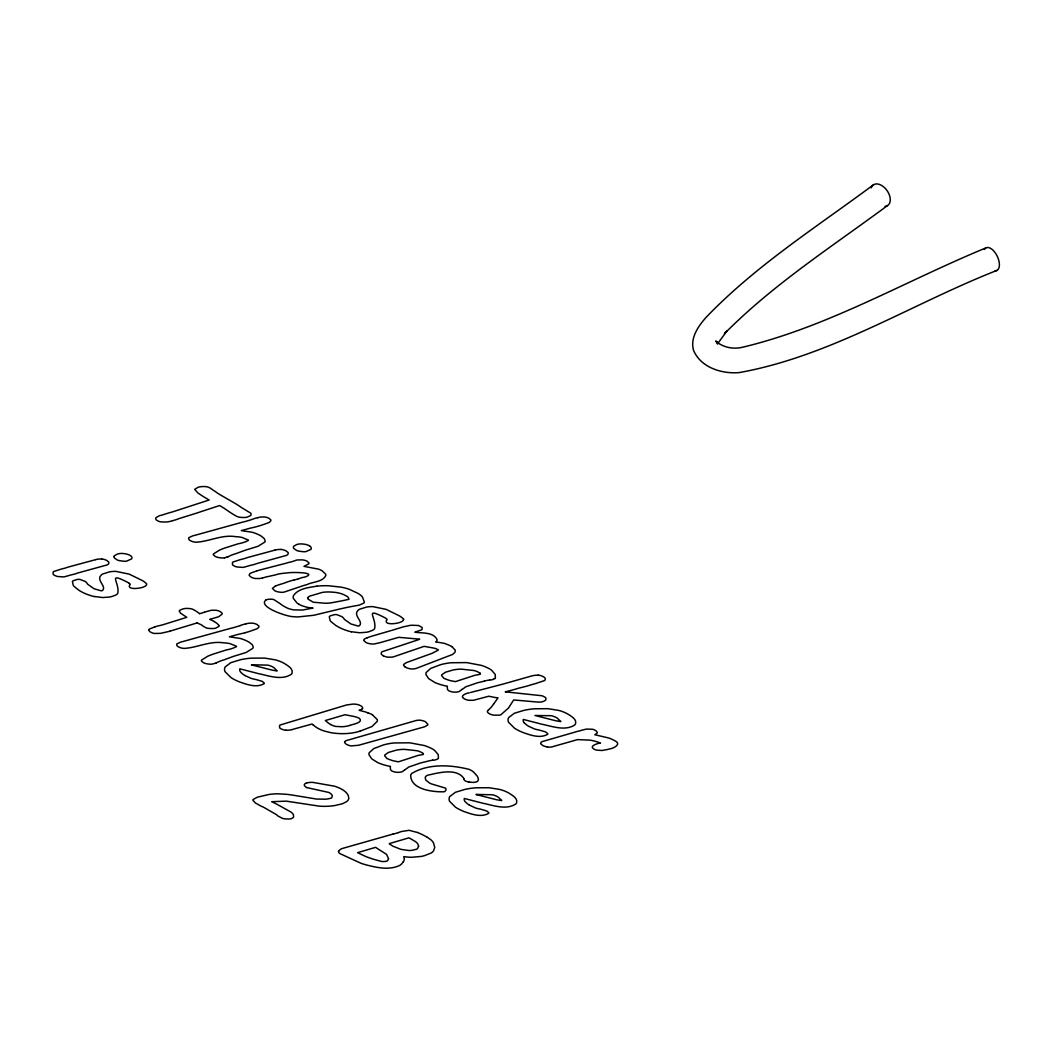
<?xml version="1.0" encoding="UTF-8"?>
<svg xmlns="http://www.w3.org/2000/svg" width="1052" height="1052" viewBox="0 0 1052 1052"><rect width="100%" height="100%" fill="white"/><g stroke="black" fill="none" stroke-linecap="round" stroke-linejoin="round"><path stroke-width="1.5" d="M403.6 619.233L403.468 619.944A4.247 2.446 0 0 1 403.061 620.562C400.667 623.954 381.837 625.966 387.123 619.457A10.954 6.325 0 0 0 385.334 617.971C362.887 606.439 377.024 617.563 374.617 628.688A8.889 5.128 0 0 1 372.881 630.161L369.449 631.516A17.542 10.126 0 0 1 366.385 632.265L359.705 632.765L351.368 631.752M338.613 851.252L339.835 849.845A7.785 4.497 0 0 1 342.281 848.491L392.909 834.104M463.893 778.506C456.607 767.644 438.197 772.865 427.243 775.337A8.324 4.8 0 0 0 425.192 777.454L425.744 780.019L429.4 782.925A15.767 9.1 0 0 0 431.596 783.964L445.43 788.093A3.735 2.157 0 0 1 445.995 788.987L445.877 790.118A22.868 13.203 0 0 1 445.64 790.512L445.246 791.012A3.919 2.262 0 0 1 444.023 791.788C432.701 792.103 410.438 789.552 410.688 775.035A13.689 7.903 0 0 1 411.924 773.351C428.637 763.371 450.953 764.765 469.205 769.407A18.699 10.796 0 0 1 471.704 770.708A20.987 12.111 0 0 1 473.9 772.339L476.911 775.771A24.341 14.057 0 0 1 477.858 777.283L478.463 779.585L477.661 781.228A3.656 2.117 0 0 1 476.503 781.846L476.004 782.004A6.391 3.682 0 0 1 473.229 782.386L469.126 782.149M718.227 342.926L726.932 330.959L724.447 333.694C773.167 284.395 831.961 246.655 887.441 205.613M495.374 678.132L495.203 674.437L491.586 670.19A15.149 8.745 0 0 0 489.969 669.098A37.188 21.474 0 0 0 481.106 665.311L466.667 662.602L451.111 662.747A41.475 23.946 0 0 0 440.551 664.693L430.768 668.375L426.099 672.583A12.532 7.232 0 0 0 426.034 674.713L428.69 678.645L434.936 682.551A54.665 31.56 0 0 0 436.028 682.985L438.553 683.945A45.012 25.984 0 0 0 447.402 686.246A25.8 14.899 0 0 0 447.245 687.377L447.573 689.678L448.796 690.769A9.902 5.72 0 0 0 453.412 692.071A8.797 5.076 0 0 0 459.027 691.585A23.815 13.755 0 0 0 461.789 689.481M493.585 704.117L498.004 697.857L497.267 697.778A91.116 52.613 0 0 1 495.15 697.502L488.772 696.24L474.768 699.948A7.495 4.326 0 0 1 473.005 700.29L468.732 700.303A10.901 6.299 0 0 1 464.497 698.909C458.751 696.214 466.273 693.058 469.35 692.847M344.635 741.87L345.095 741.397A6.378 3.682 0 0 1 346.2 740.621L414.541 720.988A8.534 4.931 0 0 1 420.971 720.278L421.313 720.41A10.901 6.299 0 0 1 425.547 721.79L427.862 724.341A3.011 1.736 0 0 1 427.572 725.13L424.587 726.787L358.627 745.263L351.197 745.907A8.561 4.944 0 0 1 348.804 745.381L346.647 744.422A6.47 3.735 0 0 1 344.556 741.87M488.365 709.916L487.378 711.402A3.748 2.17 0 0 0 487.484 712.086L488.496 713.203A9.021 5.207 0 0 0 489.404 713.769A10.901 6.299 0 0 0 493.651 715.136L499.305 715.163A5.694 3.287 0 0 0 500.818 714.795L508.458 708.062L513.678 699.948L537.375 702.039A8.771 5.063 0 0 0 543.568 701.368L545.488 700.29A3.09 1.788 0 0 0 545.817 699.488L545.935 698.344A3.735 2.157 0 0 0 545.37 697.463L543.7 696.463A8.416 4.852 0 0 0 541.307 695.674L505.236 691.835L507.551 691.282A133.039 76.809 0 0 0 517.926 688.416L518.899 688.113A109.566 63.265 0 0 0 532.549 684.392A29.18 16.845 0 0 0 537.348 682.985L544.41 680.631A4.09 2.354 0 0 0 545.028 680.052L545.33 678.645A4.8 2.775 0 0 0 544.752 677.725L543.7 676.923A12.742 7.364 0 0 0 542.806 676.423A9.902 5.72 0 0 0 538.19 675.121M361.704 709.337L362.322 708.785A7.364 4.247 0 0 0 362.716 708.233A6.575 3.8 0 0 0 359.981 705.405L358.863 704.893A11.888 6.864 0 0 0 353.064 704.077L346.437 704.998L280.148 724.999A4.09 2.354 0 0 0 279.543 725.578L279.608 727.787A7.048 4.077 0 0 0 280.752 728.641L281.357 728.97A9.902 5.72 0 0 0 285.973 730.272M873.699 184.639C816.602 227.035 755.652 265.683 706.168 317.283C698.357 326.094 690.033 337.797 693.492 350.211C700.685 367.582 721.817 374.078 739.188 372.592C830.738 356.168 911.558 303.975 997.072 270.351M227.942 556.876L227.482 557.047A8.455 4.879 0 0 1 226.43 557.297M216.094 663.023L215.555 663.233A8.455 4.879 0 0 1 214.503 663.483L212.596 663.996A6.825 3.945 0 0 1 209.374 664.141L208.059 663.957A9.902 5.72 0 0 1 203.417 662.668L201.563 661.182A3.643 2.104 0 0 1 201.432 660.196L207.783 656.211A97.455 56.256 0 0 1 212.885 654.212L225.825 650.11A34.045 19.659 0 0 0 226.943 649.807A7.035 4.063 0 0 0 227.995 649.636L230.967 648.874A33.822 19.528 0 0 1 233.728 647.914L236.437 646.638A1.368 0.789 0 0 0 236.463 646.27L230.02 643.627A23.486 13.558 0 0 0 223.734 642.851C210.084 640.602 197.579 647.651 184.205 648.413A9.784 5.641 0 0 1 178.327 646.796L177.735 646.388A4.879 2.814 0 0 1 176.802 645.126L176.723 644.468A3.011 1.736 0 0 1 176.946 643.811L181.339 641.851A12.611 7.285 0 0 0 182.351 641.681L230.164 628.465A62.029 35.807 0 0 0 235.74 626.992L237.791 626.374A4.984 2.88 0 0 0 238.436 626.216L240.237 625.572M985.842 247.943C905.154 281.134 828.24 326.764 742.778 347.186C733.218 349.553 723.158 347.555 715.636 341.072L718.016 343.702L716.767 341.427L717.346 343.912M367.385 637.696L365.399 638.511A5.602 3.235 0 0 0 364.676 638.932L363.821 639.8A2.972 1.71 0 0 0 363.716 640.458L366.03 642.522A9.902 5.72 0 0 0 370.646 643.824A4.037 2.328 0 0 0 371.593 644.008L373.605 644.021A8.114 4.681 0 0 0 375.866 643.574L376.787 643.403A26.09 15.07 0 0 0 379.89 642.654A14.61 8.429 0 0 0 382.428 641.996L398.774 637.315A3.721 2.143 0 0 1 399.523 637.38L419.669 639.182L418.446 639.708A28.509 16.464 0 0 1 417.618 639.997L382.1 651.753A4.09 2.354 0 0 0 381.482 652.345L381.179 653.752A4.8 2.775 0 0 0 381.758 654.673L383.336 655.777M275.44 586.056L272.389 588.37L274.835 590.79A9.902 5.72 0 0 0 279.451 592.092L280.766 592.276A6.825 3.945 0 0 0 283.987 592.131L304.159 585.372A14.649 8.455 0 0 1 304.712 585.214L305.645 584.978A34.045 19.659 0 0 0 306.776 584.662C312.773 581.651 322.517 582.19 325.818 575.536A8.298 4.787 0 0 0 325.594 574.103L322.043 570.749A21.369 12.335 0 0 0 318.703 569.185L303.962 566.344L308.775 563.846A3.117 1.802 0 0 0 308.92 562.912L307.171 561.242A9.429 5.444 0 0 0 302.345 559.888L297.44 559.94A5.694 3.287 0 0 0 295.928 560.308L293.561 561.163A37.162 21.448 0 0 0 291.904 561.702L287.985 562.623A3.603 2.078 0 0 0 287.485 562.859L259.476 570.105A27.299 15.754 0 0 1 258.292 570.473L257.148 570.802M266.195 599.745C256.688 606.767 287.959 616.985 293.363 616.669A29.43 16.99 0 0 0 298.334 616.906L313.772 615.275L339.454 609.082A192.976 111.407 0 0 1 350.566 606.702L359.389 605.097L363.966 602.98A4.037 2.328 0 0 0 364.347 602.02L362.73 597.72A28.93 16.7 0 0 0 362.217 596.734L362.059 596.55A24.485 14.136 0 0 0 357.772 593.262L349.251 589.317A39.226 22.644 0 0 0 341.348 587.187L328.908 585.793A43.342 25.024 0 0 0 316.836 586.174M298.334 578.863L302.358 577.482A2.485 1.433 0 0 0 303.015 577.417L303.357 577.364A3.998 2.314 0 0 1 304.357 577.219A3.353 1.946 0 0 1 304.962 576.969L306.014 576.641A3.511 2.025 0 0 0 306.776 576.312C316.06 572.038 290.063 572.222 288.195 572.827A76.112 43.947 0 0 0 279.858 573.774L279.398 573.853A20.488 11.822 0 0 0 275.427 574.918L269.693 576.18A12.663 7.311 0 0 1 266.59 576.772A20.488 11.822 0 0 1 262.632 577.864M398.208 832.645L399.339 832.25A21.974 12.69 0 0 1 401.575 831.514L409.083 830.304L417.42 832.487M226.417 557.297L224.523 557.81M197.224 622.889L171.187 630.779A4.313 2.498 0 0 0 169.872 631.226M391.936 630.319L399.957 627.886M400.786 627.623L402.245 627.163A40.541 23.407 0 0 1 403.192 626.887L410.083 625.388A13.189 7.614 0 0 1 412.437 625.256L418.617 625.519L421.918 627.334A3.761 2.17 0 0 1 422.207 627.991L422.076 628.965A3.09 1.788 0 0 1 421.747 629.767L414.843 632.213C422.036 633.33 433.529 631.844 437.119 639.708A6.325 3.656 0 0 1 436.751 640.865L435.738 641.957L438.737 642.404A50.693 29.272 0 0 1 444.996 643.548L446.784 644.284A39.384 22.736 0 0 1 451.86 646.559M391.186 630.556L371.856 636.158A76.336 44.079 0 0 0 367.385 637.696M297.729 579.047L296.256 579.455A26.431 15.254 0 0 1 294.152 579.994M493.191 679.303L494.519 678.816A3.787 2.183 0 0 0 495.374 678.132M359.902 731.206L371.921 726.564L377.247 721.356A9.902 5.72 0 0 0 377.221 719.568L372.355 714.729M292.009 729.575L312.089 724.013L313.036 724.815M470.612 692.492L472.729 691.927A94.535 54.586 0 0 1 478.726 690.428L503.356 683.997A156.63 90.433 0 0 0 506.854 683.011L532.154 675.818A13.9 8.035 0 0 1 538.177 675.187M245.011 632.739L248.64 631.713A94.917 54.796 0 0 1 250.77 630.99L256.767 628.859A8.574 4.944 0 0 0 257.871 628.175L258.897 626.887A3.643 2.104 0 0 0 258.766 625.901L256.872 624.428A9.902 5.72 0 0 0 252.256 623.126L248.732 623.257A7.495 4.326 0 0 0 246.97 623.599L245.773 623.915M154.92 626.834L149.331 629.057A3.09 1.788 0 0 0 149.003 629.859M349.856 725.407C352.565 724.236 363.597 722.724 359.495 718.437A15.346 8.863 0 0 0 353.459 716.373L345.03 714.729L325.344 720.528L326.567 721.567A39.384 22.736 0 0 0 330.512 724.499M312.799 608.095L302.437 610.055L293.889 609.871A18.292 10.559 0 0 1 287.157 607.99L284.171 606.412A34.322 19.817 0 0 1 280.213 603.703L273.625 599.469A5.142 2.972 0 0 0 271.824 599.272A8.797 5.076 0 0 0 266.209 599.758M95.693 559.638L68.788 566.91A85.633 49.444 0 0 0 64.751 568.225A100.532 58.044 0 0 0 61.253 569.079L53.705 571.525A4.09 2.354 0 0 0 53.1 572.104L53.165 574.326A7.048 4.077 0 0 0 54.309 575.181A11.467 6.628 0 0 0 57.518 576.496L63.462 576.917A7.495 4.326 0 0 0 65.224 576.575L71.299 574.879A100.532 58.044 0 0 1 74.797 574.024A85.633 49.444 0 0 1 78.834 572.709L107.107 564.924A5.26 3.038 0 0 0 108.764 563.53L108.816 562.097L106.712 560.44A10.901 6.299 0 0 0 102.465 559.059L101.715 558.941M275.032 550.104L248.127 557.376A85.633 49.444 0 0 0 244.09 558.691A100.532 58.044 0 0 0 240.592 559.546L233.044 561.992A4.09 2.354 0 0 0 232.439 562.57L232.505 564.793A7.048 4.077 0 0 0 233.649 565.647A11.467 6.628 0 0 0 236.858 566.962L242.802 567.383A7.495 4.326 0 0 0 244.564 567.041L250.639 565.345A100.532 58.044 0 0 1 254.137 564.49A85.633 49.444 0 0 1 258.174 563.175L286.46 555.39A5.26 3.038 0 0 0 288.116 553.996L288.156 552.563L286.052 550.906A10.901 6.299 0 0 0 281.805 549.525L281.055 549.407M169.898 631.239L160.614 633.343L154.499 633.462A8.074 4.655 0 0 1 152.04 632.844L150.015 631.779A4.879 2.814 0 0 1 149.082 630.516L149.003 629.859M294.152 579.981L293.916 580.033A45.867 26.484 0 0 0 284.632 583.005L281.673 583.926A56.453 32.599 0 0 0 275.4 586.03M257.701 517.716L258.897 517.4A7.495 4.326 0 0 1 260.659 517.058L264.183 516.94A9.902 5.72 0 0 1 268.825 518.215L270.693 519.714A3.643 2.104 0 0 1 270.824 520.701L269.799 521.976A8.574 4.944 0 0 1 268.694 522.673L262.698 524.803A94.917 54.796 0 0 0 260.567 525.513L256.938 526.552A59.767 34.506 0 0 1 250.534 528.091L241.289 530.616L252.138 532.246A32.125 18.541 0 0 1 261.317 536.152L264.394 538.729L265.157 541.136A5.773 3.34 0 0 1 264.591 542.214L258.135 546.251L244.906 550.341A119.441 68.959 0 0 1 241.605 551.564L236.069 553.589A31.152 17.989 0 0 0 227.995 556.81M262.632 577.85L261.435 578.166A7.495 4.326 0 0 1 259.673 578.508L255.399 578.534A10.901 6.299 0 0 1 251.165 577.14L249.232 575.483A2.577 1.486 0 0 1 249.258 574.826L249.705 573.945A4.09 2.354 0 0 1 250.323 573.353L252.533 572.367A4.984 2.88 0 0 0 253.177 572.222L254.978 571.565A35.36 20.422 0 0 1 256.556 570.986M306.645 782.912L308.828 782.557A13.387 7.719 0 0 1 312.865 782.386L334.562 786.199A32.52 18.778 0 0 1 342.018 789.408L344.057 790.736A23.236 13.413 0 0 1 348.251 795.522L348.83 798.179A11.611 6.706 0 0 1 346.673 801.585L342.479 803.754L335.101 805.477A36.149 20.869 0 0 1 324.726 806.345A46.354 26.76 0 0 1 319.216 806.148L286.328 801.151L271.692 801.703L274.664 803.136A43.342 25.024 0 0 1 277.728 804.714L290.904 811.999A15.556 8.981 0 0 1 293.403 814.695L293.587 817.009A4.208 2.433 0 0 1 293.074 817.68L291.378 818.64A6.391 3.682 0 0 1 288.603 819.021L284.487 818.785A6.733 3.892 0 0 1 282.067 818.206L277.728 815.852A10.349 5.97 0 0 0 275.808 814.274L264.933 808.002A24.143 13.939 0 0 0 260.883 806.082L255.623 803.097A2.314 1.341 0 0 1 254.808 802.216L253.019 800.427A3.813 2.196 0 0 1 253.019 799.559L257.372 797.179L268.931 794.484A37.122 21.434 0 0 1 278.123 793.813L286.354 794.299A79.531 45.92 0 0 1 294.599 795.443L316.613 799.073L325.883 799.178A18.857 10.888 0 0 0 330.762 798.231L331.17 798.113A1.802 1.039 0 0 0 331.656 797.863L332.366 795.904A9.902 5.72 0 0 0 330.144 793.221A11.874 6.851 0 0 0 328.553 792.38L306.645 787.553M489.575 680L488.233 680.236A18.502 10.678 0 0 0 484.315 681.131M432.622 760.188L431.281 760.425A18.502 10.678 0 0 0 427.362 761.319L422.062 762.595A56.847 32.822 0 0 1 420.563 762.976L410.043 766.579A78.598 45.381 0 0 0 408.518 767.158L407.979 767.566A26.576 15.346 0 0 1 404.915 769.709M484.354 681.157L479.015 682.393A56.847 32.822 0 0 1 477.516 682.787L466.996 686.391A78.598 45.381 0 0 0 465.471 686.956L464.931 687.377A26.576 15.346 0 0 1 461.867 689.52M316.836 586.174C308.788 587.568 298.61 588.292 293.508 595.563A13.321 7.693 0 0 0 293.298 598.378L297.19 603.177A23.946 13.821 0 0 0 298.742 604.15M547.448 746.986L547.079 746.92A10.901 6.299 0 0 1 542.845 745.539L540.636 743.725L541.057 742.383A6.378 3.682 0 0 1 542.161 741.607L575.549 731.955A3.603 2.078 0 0 1 576.049 731.719L579.968 730.798A20.488 11.822 0 0 1 583.926 729.72L585.122 729.404A7.495 4.326 0 0 1 586.898 729.062L592.657 729.286A9.494 5.484 0 0 1 595.235 730.338A10.888 6.286 0 0 1 596.155 730.93L597.273 732.35A3.182 1.841 0 0 1 597.115 733.165L594.827 734.743L608.766 738.004A36.912 21.303 0 0 1 615.328 741.002C621.785 744.224 613.303 748.537 609.7 748.892A34.045 19.659 0 0 1 608.569 749.195L607.635 749.445A14.649 8.455 0 0 0 607.083 749.589L601.849 750.497L596.431 750.076A8.061 4.655 0 0 1 594.025 749.116C588.173 746.052 598.404 743.067 600.455 743.093L599.232 742.594A30.245 17.463 0 0 0 589.909 740.135L577.561 739.609L553.852 746.341A8.534 4.931 0 0 1 547.421 747.052M94.483 596.523L102.82 597.536L109.513 597.036A17.542 10.126 0 0 0 112.564 596.287L116.009 594.932A8.889 5.128 0 0 0 117.732 593.446C120.138 582.335 106.015 571.197 128.449 582.742M367.858 712.809L366.727 712.414A21.921 12.65 0 0 0 363.992 711.533L359.1 710.324L360.192 709.968A3.748 2.17 0 0 0 361.704 709.337M245.024 675.555L250.665 678.198A20.238 11.69 0 0 0 255.873 679.487L262.198 681.328L264.223 683.05A2.249 1.302 0 0 1 264.105 683.708C256.556 688.1 246.97 684.523 239.356 681.841A45.46 26.247 0 0 1 233.728 679.224A48.629 28.075 0 0 1 230.993 677.593L225.062 671.689A16.635 9.599 0 0 1 224.536 669.282A12.677 7.325 0 0 1 225.22 666.902L230.809 662.668L240.316 659.775A47.787 27.589 0 0 1 251.152 658.158L264.499 658.079L275.4 659.854A31.613 18.252 0 0 1 284.408 663.483C287.643 665.666 293.39 668.454 292.048 673.227A7.877 4.55 0 0 1 291.088 674.463C281.265 680.618 269.049 675.752 258.687 673.688L239.803 668.822A8.797 5.076 0 0 0 240.632 672.057L241.289 672.728A28.272 16.319 0 0 0 244.971 675.581M469.587 805.188L475.215 807.844A20.238 11.69 0 0 0 480.422 809.133L486.747 810.974L488.785 812.696A2.249 1.302 0 0 1 488.654 813.354C481.106 817.746 471.533 814.169 463.906 811.486A45.46 26.247 0 0 1 458.277 808.87A48.629 28.075 0 0 1 455.555 807.239L449.612 801.335A16.635 9.599 0 0 1 449.086 798.928A12.677 7.325 0 0 1 449.769 796.548L455.358 792.314L464.866 789.421A47.787 27.589 0 0 1 475.701 787.803L489.062 787.724L499.963 789.5A31.613 18.252 0 0 1 508.958 793.129C512.192 795.312 517.939 798.1 516.611 802.873A7.877 4.55 0 0 1 515.638 804.109C505.815 810.25 493.612 805.385 483.236 803.333L464.353 798.468A8.797 5.076 0 0 0 465.181 801.703L465.839 802.36A28.272 16.319 0 0 0 469.521 805.227M479.936 673.043L479.12 672.583A17.897 10.336 0 0 0 474.176 670.558L461.381 669.151A24.104 13.913 0 0 0 452.912 670.032L445.351 672.267L441.958 674.648A3.879 2.236 0 0 0 441.603 675.568L443.773 678.146A14.36 8.298 0 0 0 445.916 679.145L448.994 680.236A12.795 7.39 0 0 0 450.506 680.67L455.424 681.617L474.649 675.371A36.991 21.356 0 0 0 475.504 675.134L477.45 674.805A23.867 13.781 0 0 0 479.396 674.437L480.33 674.201A2.485 1.433 0 0 0 480.238 673.819L480.172 673.688A3.998 2.314 0 0 1 479.896 673.043M214.095 621.508L213.635 621.245A22.671 13.084 0 0 0 209.716 619.378L218.658 616.748L222.064 614.197A3.774 2.183 0 0 0 221.919 612.961L220.289 611.633A10.901 6.299 0 0 0 216.041 610.252L211.781 610.265A7.495 4.326 0 0 0 210.005 610.607L209.269 610.831A29.18 16.845 0 0 0 204.482 612.264M427.467 837.353L431.188 840.035A22.447 12.966 0 0 1 433.503 842.902L434.726 847.36L433.621 850.726A13.729 7.929 0 0 1 431.215 852.988L425.047 855.447A32.02 18.489 0 0 1 421.681 856.394L411.556 857.288A34.019 19.646 0 0 1 403.758 856.617L404.284 858.695A12.624 7.285 0 0 1 402.969 862.18M451.808 646.599L455.371 650.254L454.911 652.345L452.649 654.423L416.855 668.165A8.534 4.931 0 0 1 410.425 668.888L410.07 668.756A10.901 6.299 0 0 1 404.599 666.587M404.678 666.639L403.56 665.219A3.182 1.841 0 0 1 403.731 664.417L406.006 662.839A93.536 54.007 0 0 1 409.096 661.616L432.122 653.318L438.447 649.991L435.949 648.637A33.874 19.554 0 0 0 432.122 647.769L424.087 646.362L393.619 656.803A7.495 4.326 0 0 1 391.844 657.145L387.583 657.158A10.901 6.299 0 0 1 383.349 655.764M524.12 722.685L524.803 723.329A28.272 16.319 0 0 0 528.485 726.196L534.179 728.812A20.238 11.69 0 0 0 539.387 730.101L545.712 731.942L547.75 733.652A2.249 1.302 0 0 1 547.619 734.322C540.07 738.714 530.484 735.138 522.87 732.455A45.46 26.247 0 0 1 517.242 729.838A48.629 28.075 0 0 1 514.507 728.194L508.576 722.29A16.635 9.599 0 0 1 508.05 719.897A12.677 7.325 0 0 1 508.734 717.517L514.323 713.269L523.83 710.389A47.787 27.589 0 0 1 534.666 708.772L548.013 708.693L558.914 710.468A31.613 18.252 0 0 1 567.922 714.098C571.157 716.281 576.904 719.068 575.562 723.842A7.877 4.55 0 0 1 574.602 725.078C564.779 731.219 552.576 726.353 542.201 724.302L523.317 719.437A8.797 5.076 0 0 0 524.146 722.671M423.18 753.811L423.285 754.021A2.485 1.433 0 0 1 423.377 754.389L422.444 754.639A23.867 13.781 0 0 1 420.498 754.994L418.551 755.323A36.991 21.356 0 0 1 417.697 755.56L398.471 761.819L393.553 760.872A12.795 7.39 0 0 1 392.041 760.425L388.964 759.347A14.36 8.298 0 0 1 386.807 758.347L384.651 755.77A3.879 2.236 0 0 1 385.006 754.849L388.398 752.456L395.96 750.234A24.104 13.913 0 0 1 404.428 749.353L417.223 750.76A17.897 10.336 0 0 1 422.181 752.772L422.97 753.232A3.998 2.314 0 0 0 423.18 753.811M560.677 721.514L557.534 718.358A27.76 16.03 0 0 0 556.258 717.569L555.811 717.319A13.15 7.601 0 0 0 551.182 715.715L534.968 715.491L555.338 720.646A37.385 21.579 0 0 0 560.677 721.527M338.494 851.252A5.457 3.156 0 0 0 340.309 853.803L361.033 863.298A77.914 44.986 0 0 0 365.596 864.731C376.537 867.584 389.214 870.53 399.852 865.349A16.109 9.31 0 0 0 402.942 862.167M398.182 832.632A31.573 18.226 0 0 1 392.948 834.157M417.447 832.461A67.381 38.898 0 0 1 427.401 837.392M306.632 787.567A10.494 6.049 0 0 1 304.265 785.226A4.458 2.577 0 0 1 306.632 782.898M469.139 782.004A6.075 3.511 0 0 1 463.669 778.506M432.635 760.136A5.273 3.051 0 0 0 436.317 759.57L437.566 759.005A3.787 2.183 0 0 0 438.421 758.321L438.237 754.626L434.621 750.392A15.149 8.745 0 0 0 433.016 749.287A37.188 21.474 0 0 0 424.153 745.5L409.715 742.804L394.145 742.949A41.475 23.946 0 0 0 383.599 744.882L373.815 748.564L369.147 752.772A12.532 7.232 0 0 0 369.081 754.902L371.737 758.847L377.984 762.753A54.665 31.56 0 0 0 379.075 763.173L381.6 764.133A45.012 25.984 0 0 0 390.45 766.435A25.8 14.899 0 0 0 390.292 767.579L390.608 769.88L391.844 770.958A9.902 5.72 0 0 0 396.459 772.26A8.797 5.076 0 0 0 402.074 771.773A23.815 13.755 0 0 0 404.836 769.683M330.591 724.46A14.215 8.206 0 0 0 335.825 726.432L341.887 726.735A19.791 11.427 0 0 0 349.882 725.433M313.049 724.802A56.44 32.586 0 0 0 316.205 727.248L317.717 728.181A30.232 17.45 0 0 0 324.384 731.074L330.946 732.679A37.57 21.684 0 0 0 338.205 733.52A37.543 21.671 0 0 0 359.929 731.232M292.048 729.628A13.9 8.035 0 0 1 285.986 730.219M367.832 712.835A28.391 16.398 0 0 1 372.421 714.689M216.068 663.01A31.152 17.989 0 0 1 224.168 659.814L229.678 657.75A119.441 68.959 0 0 0 232.979 656.527L246.207 652.437L252.664 648.413A5.773 3.34 0 0 0 253.23 647.322L252.467 644.915L249.363 642.351A32.125 18.541 0 0 0 240.198 638.446L229.362 636.815L238.594 634.264A59.767 34.506 0 0 0 244.998 632.725M240.237 625.572A24.288 14.018 0 0 1 245.747 623.862M197.197 622.902A19.515 11.27 0 0 0 199.538 623.994L201.879 625.138A4.432 2.564 0 0 1 202.694 625.901L205.982 627.807A6.733 3.892 0 0 0 208.401 628.373L210.071 628.465A9.113 5.26 0 0 0 211.952 628.557L213.464 628.491A29.89 17.253 0 0 0 215.344 628.32L218.882 626.44A4.05 2.341 0 0 0 219.158 625.506L216.791 623.257A40.515 23.394 0 0 0 214.095 621.495M154.92 626.834A17.989 10.389 0 0 0 157.05 626.15A43.303 24.998 0 0 0 159.431 625.638L161.009 625.256A27.142 15.675 0 0 1 162.034 625.033L186.769 617.327L183.982 615.433A58.754 33.914 0 0 0 180.76 613.382L179.261 611.12A3.274 1.894 0 0 1 179.721 610.292L182.759 608.976A8.797 5.076 0 0 1 188.387 608.503L190.044 608.595A6.733 3.892 0 0 1 192.477 609.174L194.581 610.239A67.052 38.714 0 0 1 199.604 613.632M204.417 612.198A29.18 16.845 0 0 1 199.656 613.658M128.462 582.742A10.954 6.325 0 0 1 130.264 584.228C124.899 590.724 143.795 588.726 146.189 585.333A4.247 2.446 0 0 0 146.583 584.715L146.715 583.991A22.999 13.281 0 0 0 142.283 580.52L129.199 574.129L116.075 571.407A18.936 10.928 0 0 0 109.789 571.801L102.688 573.984A9.613 5.549 0 0 0 100.9 575.431C96.153 580.323 106.87 586.398 102.517 590.488A3.169 1.828 0 0 1 101.031 590.79L94.049 588.739L87.658 584.228A15.977 9.218 0 0 0 85.146 581.414L79.978 579.442A6.667 3.853 0 0 0 77.611 579.376L73.246 580.691A4.813 2.788 0 0 0 72.404 581.559L73.193 585.162A17.989 10.389 0 0 0 73.995 586.306L78.861 590.264A43.001 24.827 0 0 0 94.43 596.602M95.653 559.585A13.9 8.035 0 0 1 101.715 558.993M493.506 704.104A50.562 29.193 0 0 1 488.483 709.968M493.27 679.368A5.273 3.051 0 0 1 489.588 679.934M351.315 631.831A43.001 24.827 0 0 1 335.825 625.453L330.88 621.535A17.989 10.389 0 0 1 330.078 620.391L329.276 616.788A4.813 2.788 0 0 1 330.131 615.92L334.483 614.618A6.667 3.853 0 0 1 336.85 614.67L341.992 616.656A15.977 9.218 0 0 1 344.491 619.47L350.921 623.967L357.917 626.032A3.169 1.828 0 0 0 359.403 625.716C363.742 621.627 353.038 615.552 357.772 610.66A9.613 5.549 0 0 1 359.574 609.213L366.675 607.043A18.936 10.928 0 0 1 372.96 606.649L386.084 609.358L399.181 615.749A22.999 13.281 0 0 1 403.626 619.22M312.786 608.122A38.398 22.171 0 0 1 306.987 607.267L303.015 606.11A30.718 17.739 0 0 1 298.689 604.177M274.993 550.051A13.9 8.035 0 0 1 281.055 549.46M309.604 545.922A11.309 6.536 0 0 0 303.16 544.055A11.388 6.575 0 0 0 299.938 543.95L298.702 544.081A7.088 4.09 0 0 0 296.73 544.542L293.732 546.198A3.011 1.736 0 0 0 293.508 546.856L293.416 547.277A4.603 2.656 0 0 0 293.771 548.447L296.44 550.354A8.416 4.852 0 0 0 298.834 551.13L302.871 551.682A6.825 3.945 0 0 0 306.079 551.55L310.971 549.368A3.011 1.736 0 0 0 311.195 548.71L311.247 548.5A5.457 3.156 0 0 0 309.551 545.949M224.523 557.81A6.825 3.945 0 0 1 221.301 557.954L219.986 557.757A9.902 5.72 0 0 1 215.344 556.482L213.49 554.983A3.643 2.104 0 0 1 213.359 553.996L219.71 550.012A97.455 56.256 0 0 1 224.812 548.026L237.752 543.923A34.045 19.659 0 0 0 238.87 543.608A7.035 4.063 0 0 0 239.922 543.437L242.894 542.687A33.822 19.528 0 0 1 245.655 541.727L248.364 540.452A1.368 0.789 0 0 0 248.39 540.084L241.947 537.427A23.486 13.558 0 0 0 235.661 536.665C222.011 534.416 209.506 541.464 196.132 542.227A9.784 5.641 0 0 1 190.254 540.596L189.662 540.202A4.879 2.814 0 0 1 188.729 538.926L188.65 538.282A3.011 1.736 0 0 1 188.873 537.625L193.266 535.652A12.611 7.285 0 0 0 194.278 535.494L242.091 522.265A62.029 35.807 0 0 0 247.667 520.806L249.719 520.188A4.984 2.88 0 0 0 250.363 520.03L252.164 519.372A24.288 14.018 0 0 1 257.674 517.676M172.607 520.687A29.18 16.845 0 0 0 177.367 519.228A31.152 17.989 0 0 0 179.366 518.491L196.763 513.074A236.319 136.444 0 0 0 201.116 511.601L219.592 505.565L222.169 507.077A93.063 53.731 0 0 1 227.626 510.667A111.446 64.343 0 0 0 232.965 514.178L236.069 516.006A8.087 4.668 0 0 0 241.684 517.413A9.113 5.26 0 0 0 243.564 517.492L245.077 517.439A29.89 17.253 0 0 0 246.957 517.255L250.705 515.506A3.011 1.736 0 0 0 250.928 514.849L251.06 513.876A3.761 2.17 0 0 0 250.77 513.205L241.289 507.432A89.367 51.587 0 0 0 236.108 503.987L219.644 494.466A36.978 21.356 0 0 1 215.529 491.678A49.115 28.351 0 0 1 212.215 489.482L210.347 488.181A12.032 6.943 0 0 0 209.072 487.523L208.007 487.129A7.535 4.353 0 0 0 204.325 486.537A13.9 8.035 0 0 0 198.263 487.194L194.712 489.312L197.763 492.849A135.235 78.085 0 0 0 207.139 498.845L209.151 500.002L172.633 511.864A50.943 29.417 0 0 1 169.372 512.758L162.31 514.98A2.104 1.21 0 0 1 160.943 515.348L160.719 515.362A5.352 3.09 0 0 0 158.905 515.993L155.933 517.676A3.011 1.736 0 0 0 155.709 518.334L155.788 518.978A4.879 2.814 0 0 0 156.722 520.253L158.497 521.227A7.785 4.497 0 0 0 160.732 521.871L165.348 522.042A13.321 7.693 0 0 0 172.528 520.608M871.24 187.9A12.545 7.929 54.8 0 1 886.718 190.11A12.545 7.929 54.8 0 1 885.034 206.337M984.396 249.469A12.545 6.483 64.7 0 1 997.072 255.873A12.545 6.483 64.7 0 1 995.1 270.824M388.556 858.774L387.544 860.733A3.945 2.275 0 0 1 386.123 861.378L382.047 861.588L374.025 859.392A86.067 49.694 0 0 1 365.78 856.538L357.562 852.672L375.63 847.333A135.077 77.993 0 0 0 380.443 850.489L386.557 854.356L388.556 858.774M418.617 846.176L417.473 848.648A4.603 2.656 0 0 1 416.237 849.319L412.581 850.2A13.4 7.732 0 0 1 408.833 850.516L400.917 849.358L393.001 846.216A32.073 18.515 0 0 1 389.266 843.625L408.978 837.826L415.04 841.337A13.15 7.601 0 0 1 417.815 844.006L418.617 846.176M307.868 597.865L307.841 598.075A5.549 3.209 0 0 0 308.131 599.193L313.299 602.231L325.042 603.23A22.513 12.992 0 0 0 331.525 602.77L340.756 601.047A140.35 81.03 0 0 0 348.962 599.285L348.856 598.785A16.687 9.626 0 0 0 348.449 597.944L348.002 597.181A4.432 2.564 0 0 0 347.199 596.418L343.373 594.472A21.908 12.65 0 0 0 334.944 592.342L331.682 592.092A23.749 13.715 0 0 0 322.504 592.368L309.761 596.116A11.388 6.575 0 0 0 307.973 597.418L307.868 597.865M114.116 556.613L114.076 556.824A4.603 2.656 0 0 0 114.418 557.994L117.088 559.888A8.416 4.852 0 0 0 119.494 560.663L123.518 561.216A6.825 3.945 0 0 0 126.74 561.084L131.631 558.901A3.011 1.736 0 0 0 131.855 558.244L131.908 558.033A5.457 3.156 0 0 0 130.211 555.482A11.309 6.536 0 0 0 123.82 553.589A11.388 6.575 0 0 0 120.599 553.483L119.363 553.615A7.088 4.09 0 0 0 117.39 554.075L114.392 555.732A3.011 1.736 0 0 0 114.168 556.39L114.116 556.613M252.349 664.798L251.454 664.877L271.824 670.032A37.385 21.579 0 0 0 277.163 670.913L274.02 667.744A27.76 16.03 0 0 0 272.744 666.968L272.297 666.718A13.15 7.601 0 0 0 267.655 665.114L252.349 664.798M476.911 794.444L476.004 794.523L496.386 799.678A37.385 21.579 0 0 0 501.712 800.559L498.569 797.39A27.76 16.03 0 0 0 497.307 796.614L496.846 796.364A13.15 7.601 0 0 0 492.218 794.76L476.911 794.444"/></g></svg>
